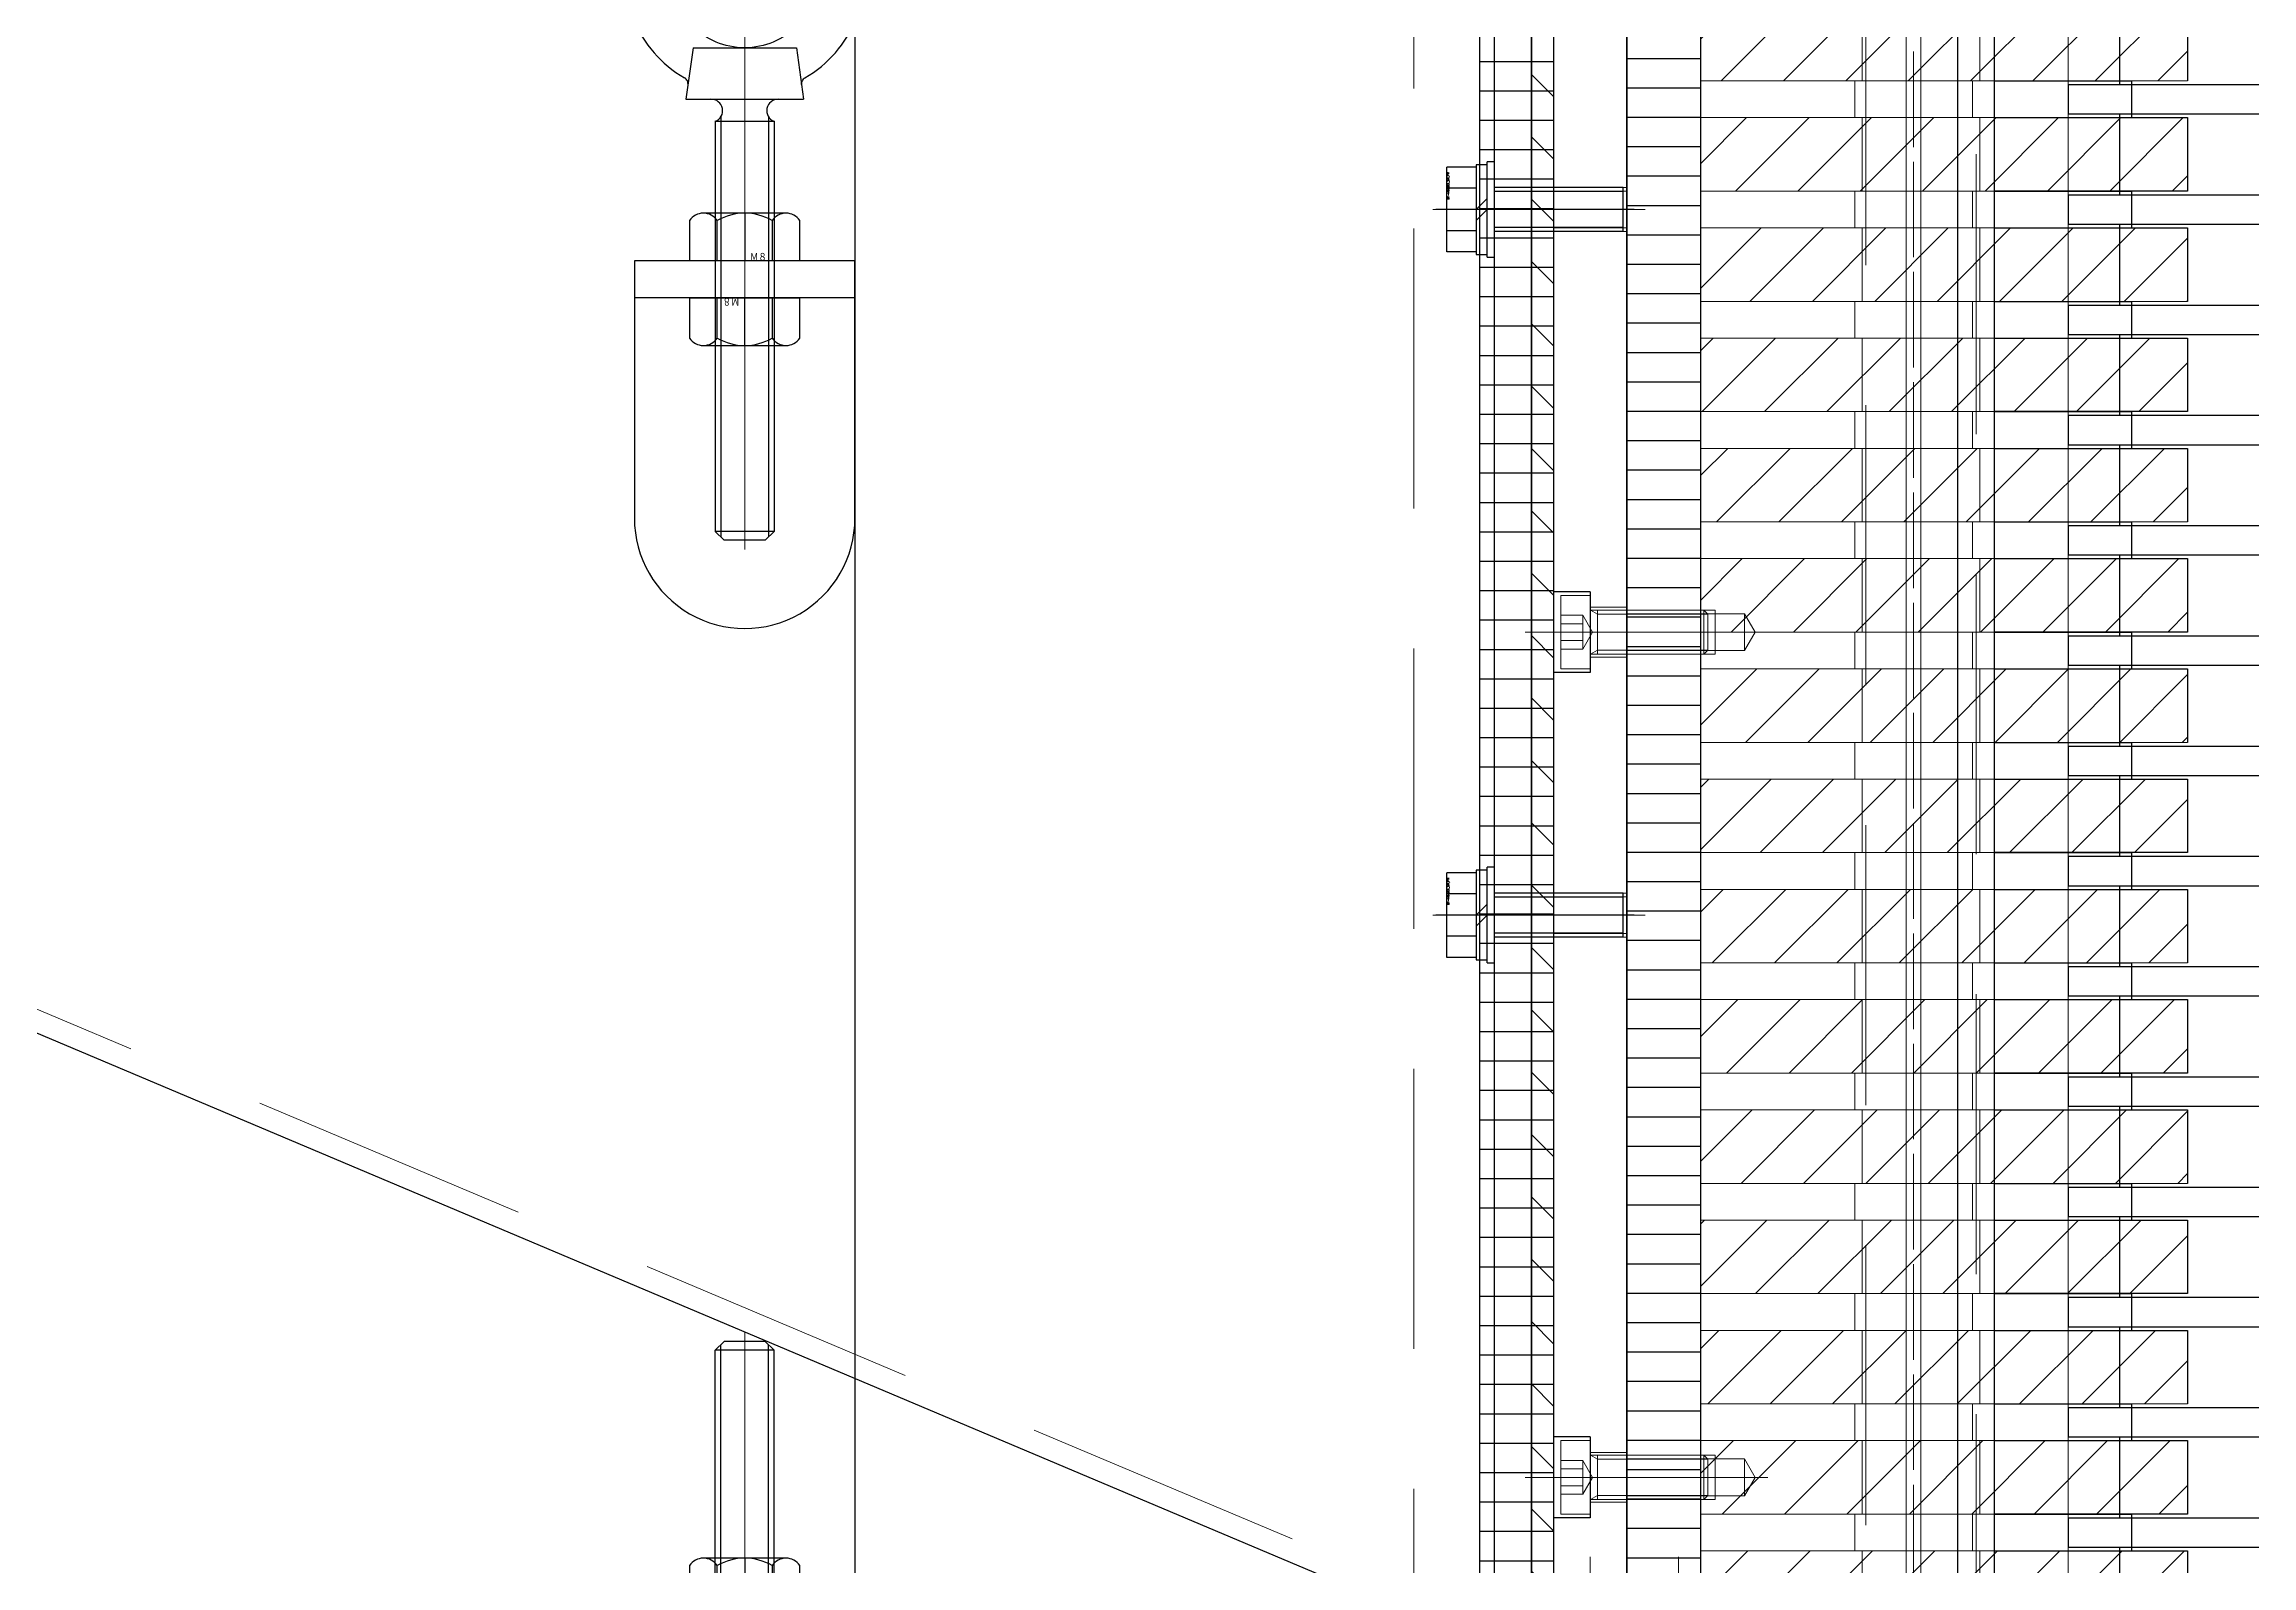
# Model space of a CAD drawing. Header units: millimetres. Extents: x -16130 to 36813, y -8099 to 27484.
# Drawn here: x 5232.9 to 5533.2, y 15682 to 15889 of the extents above; entities that cross this region are included whole.
import ezdxf
from ezdxf import colors
from ezdxf.entities.mleader import LeaderData, LeaderLine
from ezdxf.enums import TextEntityAlignment as Align
from ezdxf.math import Vec2, Vec3
from ezdxf.xclip import XClip

# ---------------------------------------------------------------- set-up
doc = ezdxf.new("R2010")
doc.units = ezdxf.units.MM
doc.header["$LTSCALE"] = 6
doc.header["$XCLIPFRAME"] = 0
for name, pattern in [('CENTER2', [28.575, 19.05, -3.175, 3.175, -3.175]), ('HIDDEN', [9.525, 6.35, -3.175]), ('PHANTOM2', [31.75, 15.875, -3.175, 3.175, -3.175, 3.175, -3.175])]:
    doc.linetypes.add(name, pattern=pattern)
for name, color, linetype, lineweight in [('04_HIDDEN', 2, 'HIDDEN', 13), ('05_CENTER', 4, 'CENTER2', 13), ('06_PHANTOM', 2, 'PHANTOM2', 13), ('08_DIM', 3, 'Continuous', 13)]:
    doc.layers.add(name, color=color, linetype=linetype, lineweight=lineweight)
doc.layers.add('10_DRAFT', color=8, linetype='Continuous', lineweight=0, plot=False)
doc.styles.add('KANJI0', font='txt.shx', dxfattribs={"width": 0.9, "height": 30, "bigfont": 'bigfont'})
doc.styles.add('KSS_TXT_L', font='txt.shx', dxfattribs={"height": 3, "bigfont": 'extfont2.shx'})
doc.styles.get("Standard").update_dxf_attribs({"font": 'txt.shx', "bigfont": 'extfont2.shx'})

# ---------------------------------------------------------------- blocks, each defined once
blk = doc.blocks.new('A$C28E10C10_1_1_1')
at = {"color": 0}
for p, q in [((-493, 2026), (-493, 2015)), ((-500, 2015), (500, 2015)), ((-500, 2015), (-500, 2011)), ((-500, 2011), (500, 2011)), ((-493, 2011), (-493, 2000)), ((-500, 2000), (500, 2000)), ((-500, 2000), (-500, 1996)), ((-500, 1996), (500, 1996)), ((-493, 1996), (-493, 1985)), ((-500, 1985), (500, 1985)), ((-500, 1985), (-500, 1981)), ((-500, 1981), (500, 1981)), ((-493, 1981), (-493, 1970)), ((-500, 1970), (500, 1970)), ((-500, 1970), (-500, 1966)), ((-500, 1966), (500, 1966)), ((-493, 1966), (-493, 1955)), ((-500, 1955), (500, 1955)), ((-500, 1955), (-500, 1951)), ((-500, 1951), (500, 1951)), ((-493, 1951), (-493, 1940)), ((-500, 1940), (500, 1940)), ((-500, 1940), (-500, 1936)), ((-500, 1936), (500, 1936)), ((-493, 1936), (-493, 1925)), ((-500, 1925), (500, 1925)), ((-500, 1925), (-500, 1921)), ((-500, 1921), (500, 1921)), ((-493, 1921), (-493, 1910)), ((-500, 1910), (500, 1910)), ((-500, 1910), (-500, 1906)), ((-500, 1906), (500, 1906)), ((-493, 1906), (-493, 1895)), ((-500, 1895), (500, 1895)), ((-500, 1895), (-500, 1891)), ((-500, 1891), (500, 1891)), ((-493, 1891), (-493, 1880)), ((-500, 1880), (500, 1880)), ((-500, 1880), (-500, 1876)), ((-500, 1876), (500, 1876)), ((-493, 1876), (-493, 1865)), ((-500, 1865), (500, 1865)), ((-500, 1865), (-500, 1861)), ((-500, 1861), (500, 1861)), ((-493, 1861), (-493, 1850)), ((-500, 1850), (500, 1850)), ((-500, 1850), (-500, 1846)), ((-500, 1846), (500, 1846)), ((-493, 1846), (-493, 1835)), ((-500, 1835), (500, 1835)), ((-500, 1835), (-500, 1831)), ((-500, 1831), (500, 1831)), ((-493, 1831), (-493, 1820)), ((-500, 1820), (500, 1820)), ((-500, 1820), (-500, 1816)), ((-500, 1816), (500, 1816)), ((-493, 1816), (-493, 1805))]:
    blk.add_line(p, q, dxfattribs=at)
blk = doc.blocks.new('A$C5D937532_1_1')
at = {"color": 0}
blk.add_lwpolyline([(-43, -405), (7, -405), (7, 0), (-43, 0)], close=True, dxfattribs=at)
at = {"layer": '04_HIDDEN'}
for p, q in [((-43, -257), (-31, -257)), ((-43, -257.5), (-27, -257.5)), ((-31, -257), (-31, -263)), ((-27, -257.5), (-25.56, -260)), ((-27, -257.5), (-27, -262.5)), ((-25.56, -260), (-27, -262.5)), ((-43, -262.5), (-27, -262.5)), ((-43, -263), (-31, -263)), ((-43, -372), (-31, -372)), ((-31, -372), (-31, -378)), ((-43, -372.5), (-27, -372.5)), ((-27, -372.5), (-25.56, -375)), ((-27, -372.5), (-27, -377.5)), ((-25.56, -375), (-27, -377.5)), ((-43, -377.5), (-27, -377.5)), ((-43, -378), (-31, -378))]:
    blk.add_line(p, q, dxfattribs=at)
at = {"layer": '05_CENTER'}
for p, q in [((-45.19, -260), (-23.82, -260)), ((-45.19, -375), (-23.82, -375)), ((-36, -407.19), (-36, -385.82)), ((-3, -407.19), (-3, -385.82))]:
    blk.add_line(p, q, dxfattribs=at)
blk = doc.blocks.new('A$C42137086_1_1')
at = {"color": 0}
for p, q in [((0, -254.5), (-5, -254.5)), ((0, -254.5), (0, -265.5)), ((0, -265.5), (-5, -265.5)), ((0, -369.5), (-5, -369.5)), ((0, -369.5), (0, -380.5)), ((0, -380.5), (-5, -380.5))]:
    blk.add_line(p, q, dxfattribs=at)
blk.add_lwpolyline([(-5, -405), (5, -405), (5, 0), (-5, 0)], close=True, dxfattribs=at)
at = {"layer": '04_HIDDEN', "color": 9}
for p, q in [((-5, -199.5), (5, -199.5)), ((-5, -200), (5, -200)), ((-5, -205), (5, -205)), ((-5, -205.5), (5, -205.5)), ((-5, -295.5), (5, -295.5)), ((-5, -296), (5, -296)), ((-5, -301), (5, -301)), ((-5, -301.5), (5, -301.5))]:
    blk.add_line(p, q, dxfattribs=at)
at = {"layer": '04_HIDDEN'}
for p, q in [((5, -256.6), (0, -256.6)), ((5, -263.4), (0, -263.4)), ((5, -371.6), (0, -371.6)), ((5, -378.4), (0, -378.4))]:
    blk.add_line(p, q, dxfattribs=at)
at = {"layer": '05_CENTER', "color": 9}
for p, q in [((-7.5, -202.5), (7.5, -202.5)), ((-7.5, -298.5), (7.5, -298.5))]:
    blk.add_line(p, q, dxfattribs=at)
at = {"layer": '05_CENTER'}
for p, q in [((-8.86, -260), (8.86, -260)), ((-8.86, -375), (8.86, -375)), ((0, -407.19), (0, -385.82))]:
    blk.add_line(p, q, dxfattribs=at)
blk = doc.blocks.new('A$C63852907_1_1_1')
at = {"color": 0}
blk.add_lwpolyline([(-7, -405), (7, -405), (7.5, -404.5), (7.5, -0.5), (7, 0), (-7, 0), (-7.5, -0.5), (-7.5, -404.5)], close=True, dxfattribs=at)
at = {"layer": '05_CENTER'}
blk.add_line((0, 12.86), (0, -417.86), dxfattribs=at)
blk = doc.blocks.new('CBS6-16b_1_1_1')
at = {"color": 0}
for p, q in [((-4, 5), (-4, -5)), ((0, 5), (-4, 5)), ((0, 5), (0, -5)), ((0, 3), (15.46, 3)), ((0.06, 3), (1, 2.46)), ((1, 3), (1, -3)), ((1, 2.46), (16, 2.46)), ((15.46, 3), (15.46, -3)), ((15.46, 3), (16, 2.46)), ((16, 2.46), (16, -2.46)), ((0, -3), (15.46, -3)), ((0.06, -3), (1, -2.46)), ((1, -2.46), (16, -2.46)), ((15.46, -3), (16, -2.46)), ((0, -5), (-4, -5))]:
    blk.add_line(p, q, dxfattribs=at)
at = {"layer": '04_HIDDEN', "color": 0}
for p, q in [((-1, 2.31), (-4, 2.31)), ((-4, 1.15), (-1, 1.15)), ((-1, 2.31), (0.33, 0)), ((-1, 2.31), (-1, -2.31)), ((-4, -1.15), (-1, -1.15)), ((-4, -2.31), (-1, -2.31)), ((0.33, 0), (-1, -2.31))]:
    blk.add_line(p, q, dxfattribs=at)
at = {"layer": '05_CENTER', "color": 0}
blk.add_line((-4.82, 0), (16.83, 0), dxfattribs=at)
blk = doc.blocks.new('A$C0825307D_1_1')
for name, p in [('A$C42137086_1_1', (5, 202.5)), ('A$C5D937532_1_1', (53, 202.5))]:
    blk.add_blockref(name, p)
at = {"layer": '04_HIDDEN'}
blk.add_blockref('A$C63852907_1_1_1', (50, 202.5), dxfattribs=at)
at = {"layer": '04_HIDDEN', "color": 4}
for p in [(5, -57.5), (5, -172.5)]:
    blk.add_blockref('CBS6-16b_1_1_1', p, dxfattribs=at)
blk = doc.blocks.new('A$C43D50A63_1_1')
h = blk.add_hatch()
h.set_pattern_fill('_USER', color=3, scale=6, angle=45, pattern_type=0)
h.set_pattern_definition([(45, (-8147.3205, -26429.961), (-4.2426407, 4.2426407), [])])
h.paths.add_polyline_path([(-8, 10), (-29, 10), (-29, 0), (-8, 0)])
h.paths.add_polyline_path([(-1, 10), (-8, 10), (-8, 0), (-1, 0)])
h.paths.add_polyline_path([(0, 10), (-1, 10), (-1, 0), (0, 0)])
h.paths.add_polyline_path([(8, 10), (0, 10), (0, 0), (8, 0)])
h.paths.add_polyline_path([(21, 10), (8, 10), (8, 0), (21, 0)])
h.paths.add_polyline_path([(29.23, 10), (21, 10), (21, 0), (29.23, 0)])
h.paths.add_polyline_path([(37.26, 10), (29.23, 10), (29.23, 0), (37.26, 0)])
at = {"color": 0}
blk.add_line((21, 10), (21, 0), dxfattribs=at)
blk.add_lwpolyline([(-29, 10), (37.26, 10), (37.26, 0), (-29, 0)], close=True, dxfattribs=at)
at = {"layer": '04_HIDDEN'}
for p, q in [((-7, 10), (-7, 0)), ((9, 10), (9, 0))]:
    blk.add_line(p, q, dxfattribs=at)
at = {"layer": '04_HIDDEN', "color": 9}
for p, q in [((-1, 10), (-1, 0)), ((28, 10), (28, 0))]:
    blk.add_line(p, q, dxfattribs=at)
at = {"layer": '05_CENTER'}
blk.add_line((1, 15.5), (1, -5.5), dxfattribs=at)
blk = doc.blocks.new('A$C4F4128C7_1_1')
at = {"color": 0}
blk.add_line((21, 5), (21, 0), dxfattribs=at)
blk.add_lwpolyline([(-29, 5), (29.63, 5), (29.63, 0), (-29, 0)], close=True, dxfattribs=at)
at = {"layer": '04_HIDDEN'}
for p, q in [((-8, 5), (-8, 0)), ((8, 5), (8, 0))]:
    blk.add_line(p, q, dxfattribs=at)
at = {"layer": '04_HIDDEN', "color": 9}
blk.add_line((-1, 5), (-1, 0), dxfattribs=at)
at = {"layer": '05_CENTER'}
blk.add_line((0, 9), (0, -4), dxfattribs=at)
blk = doc.blocks.new('A$C574158FF_1_1_1')
h = blk.add_hatch()
h.set_pattern_fill('_USER', color=3, scale=4, pattern_type=0)
h.set_pattern_definition([(0, (112.774, 139.052), (0, 4), [])])
h.paths.add_polyline_path([(10, 0), (0, 0), (0, -405), (10, -405)])
at = {"color": 3}
blk.add_lwpolyline([(10, 0), (0, 0), (0, -405), (10, -405)], close=True, dxfattribs=at)
blk = doc.blocks.new('A$C2D3A72E1_1_1')
for p, q in [((76.26, 27.5), (76.26, 17.5)), ((50, 17.5), (68.63, 17.5)), ((68.63, 17.5), (68.63, 12.5)), ((50, 12.5), (76.26, 12.5)), ((76.26, 12.5), (76.26, 2.5)), ((50, 2.5), (68.63, 2.5)), ((76.26, 2.5), (50, 2.5)), ((68.63, 2.5), (68.63, -2.5)), ((50, -2.5), (76.26, -2.5)), ((76.26, -2.5), (76.26, -12.5)), ((50, -12.5), (68.63, -12.5)), ((68.63, -12.5), (68.63, -17.5)), ((50, -17.5), (76.26, -17.5)), ((76.26, -17.5), (76.26, -27.5)), ((50, -27.5), (68.63, -27.5)), ((76.26, -27.5), (50, -27.5)), ((68.63, -27.5), (68.63, -32.5)), ((50, -32.5), (76.26, -32.5)), ((76.26, -32.5), (76.26, -42.5)), ((50, -42.5), (68.63, -42.5)), ((68.63, -42.5), (68.63, -47.5)), ((50, -47.5), (76.26, -47.5)), ((76.26, -47.5), (76.26, -57.5)), ((50, -57.5), (68.63, -57.5)), ((76.26, -57.5), (50, -57.5)), ((68.63, -57.5), (68.63, -62.5)), ((50, -62.5), (76.26, -62.5)), ((76.26, -62.5), (76.26, -72.5)), ((50, -72.5), (68.63, -72.5)), ((68.63, -72.5), (68.63, -77.5)), ((50, -77.5), (76.26, -77.5)), ((76.26, -77.5), (76.26, -87.5)), ((50, -87.5), (68.63, -87.5)), ((76.26, -87.5), (50, -87.5)), ((68.63, -87.5), (68.63, -92.5)), ((50, -92.5), (76.26, -92.5)), ((76.26, -92.5), (76.26, -102.5)), ((50, -102.5), (68.63, -102.5)), ((68.63, -102.5), (68.63, -107.5)), ((50, -107.5), (76.26, -107.5)), ((76.26, -107.5), (76.26, -117.5)), ((50, -117.5), (68.63, -117.5)), ((76.26, -117.5), (50, -117.5)), ((68.63, -117.5), (68.63, -122.5)), ((50, -122.5), (76.26, -122.5)), ((76.26, -122.5), (76.26, -132.5)), ((50, -132.5), (68.63, -132.5)), ((68.63, -132.5), (68.63, -137.5)), ((50, -137.5), (76.26, -137.5)), ((76.26, -137.5), (76.26, -147.5)), ((50, -147.5), (68.63, -147.5)), ((76.26, -147.5), (50, -147.5)), ((68.63, -147.5), (68.63, -152.5)), ((50, -152.5), (76.26, -152.5)), ((76.26, -152.5), (76.26, -162.5)), ((50, -162.5), (68.63, -162.5)), ((68.63, -162.5), (68.63, -167.5)), ((50, -167.5), (76.26, -167.5)), ((76.26, -167.5), (76.26, -177.5)), ((50, -177.5), (68.63, -177.5)), ((76.26, -177.5), (50, -177.5)), ((68.63, -177.5), (68.63, -182.5)), ((50, -182.5), (76.26, -182.5)), ((76.26, -182.5), (76.26, -192.5))]:
    blk.add_line(p, q)
at = {"xscale": -1}
blk.add_blockref('A$C574158FF_1_1_1', (10, 202.5), dxfattribs=at)
at = {"layer": '04_HIDDEN'}
for name, p in [('A$C43D50A63_1_1', (39, 17.5)), ('A$C4F4128C7_1_1', (39, 12.5)), ('A$C43D50A63_1_1', (39, 2.5)), ('A$C4F4128C7_1_1', (39, -2.5)), ('A$C43D50A63_1_1', (39, -12.5)), ('A$C4F4128C7_1_1', (39, -17.5)), ('A$C43D50A63_1_1', (39, -27.5)), ('A$C4F4128C7_1_1', (39, -32.5)), ('A$C43D50A63_1_1', (39, -42.5)), ('A$C4F4128C7_1_1', (39, -47.5)), ('A$C43D50A63_1_1', (39, -57.5)), ('A$C4F4128C7_1_1', (39, -62.5)), ('A$C43D50A63_1_1', (39, -72.5)), ('A$C4F4128C7_1_1', (39, -77.5)), ('A$C43D50A63_1_1', (39, -87.5)), ('A$C4F4128C7_1_1', (39, -92.5)), ('A$C43D50A63_1_1', (39, -102.5)), ('A$C4F4128C7_1_1', (39, -107.5)), ('A$C43D50A63_1_1', (39, -117.5)), ('A$C4F4128C7_1_1', (39, -122.5)), ('A$C43D50A63_1_1', (39, -132.5)), ('A$C4F4128C7_1_1', (39, -137.5)), ('A$C43D50A63_1_1', (39, -147.5)), ('A$C4F4128C7_1_1', (39, -152.5)), ('A$C43D50A63_1_1', (39, -162.5)), ('A$C4F4128C7_1_1', (39, -167.5)), ('A$C43D50A63_1_1', (39, -177.5)), ('A$C4F4128C7_1_1', (39, -182.5)), ('A$C43D50A63_1_1', (39, -192.5))]:
    blk.add_blockref(name, p, dxfattribs=at)
blk = doc.blocks.new('A$C7E6C0F0D_1_1')
for name, p in [('A$C0825307D_1_1', (0, 0)), ('A$C2D3A72E1_1_1', (10, 0))]:
    blk.add_blockref(name, p)
blk = doc.blocks.new('A$C30B32F76_1_1')
at = {"color": 0}
blk.add_line((-15, -12), (-45, -12), dxfattribs=at)
blk.add_lwpolyline([(-15, -7), (-45, -7), (-45, -42, 1.000008), (-15, -42)], format="xyb", close=True, dxfattribs=at)
at = {"layer": '05_CENTER'}
blk.add_line((-30, -2), (-30, -17), dxfattribs=at)
blk = doc.blocks.new('A$C63605BD2_1_1_1')
at = {"color": 0}
blk.add_line((-490, 9), (-6.17, -195.26), dxfattribs=at)
blk.add_lwpolyline([(0, -206.5), (-5, -206.5), (-5, 206.5), (0, 206.5)], close=True, dxfattribs=at)
at = {"layer": '04_HIDDEN'}
blk.add_line((-488.83, 11.76), (-5, -192.5), dxfattribs=at)
at = {"layer": '05_CENTER'}
for p, q in [((-13.38, 0), (8.47, 0)), ((-13.38, -96), (8.47, -96))]:
    blk.add_line(p, q, dxfattribs=at)
at = {"color": 0}
blk.add_blockref('A$C30B32F76_1_1', (-77, 0), dxfattribs=at)
blk = doc.blocks.new('A$C3DDA7359_1_1')
at = {"color": 0}
for p, q in [((-5.77, 2.5), (-5.77, 6.5)), ((-5.77, 6.5), (5.77, 6.5)), ((-2.89, 2.5), (-2.89, 6.5)), ((2.89, 2.5), (2.89, 6.5)), ((5.77, 2.5), (5.77, 6.5)), ((-6.5, 1), (6.5, 1)), ((-6.5, 1), (-6.5, 0)), ((-6.1, 2.5), (-6.1, 1)), ((6.1, 2.5), (-6.1, 2.5)), ((0, 1), (-1.5, 2.5)), ((0, 2.5), (1.5, 1)), ((6.1, 1), (6.1, 2.5)), ((6.5, 0), (6.5, 1)), ((-6.5, 0), (6.5, 0))]:
    blk.add_line(p, q, dxfattribs=at)
at = {"color": 0, "linetype": 'CENTER2'}
blk.add_line((0, -19), (0, 8), dxfattribs=at)
at = {"color": 0, "linetype": 'HIDDEN'}
for p, q in [((-3, -17.5), (-3, 0)), ((-2.46, -17.5), (-2.46, 0)), ((2.46, -17.5), (2.46, 0)), ((3, -17.5), (3, 0)), ((-3, -17.5), (3, -17.5))]:
    blk.add_line(p, q, dxfattribs=at)
at = {"layer": '10_DRAFT', "style": 'KSS_TXT_L'}
blk.add_text('BT-M6x20L,SW,PW', height=0.3, dxfattribs=at).set_placement((1.37, 6.16))
blk = doc.blocks.new('A$C024E6B9C_1_1')
h = blk.add_hatch()
h.set_pattern_fill('_USER', color=3, scale=6, angle=135, pattern_type=0)
h.set_pattern_definition([(135, (-9703.3895, -25683.6584), (-4.2426407, -4.2426407), [])])
h.paths.add_polyline_path([(3, 206.5), (0, 206.5), (0, 192.5), (3, 192.5)])
h.paths.add_polyline_path([(3, 192.5), (0, 192.5), (0, 192), (3, 192)])
h.paths.add_polyline_path([(0, -206.5), (3, -206.5), (3, 192), (0, 192)])
at = {"color": 0}
blk.add_lwpolyline([(3, -206.5), (0, -206.5), (0, 206.5), (3, 206.5)], close=True, dxfattribs=at)
at = {"layer": '05_CENTER'}
for p, q in [((-6.12, 0), (9.06, 0)), ((-6.12, -96), (9.06, -96))]:
    blk.add_line(p, q, dxfattribs=at)
blk = doc.blocks.new('A$C5957702E_1_1')
blk.add_blockref('A$C63605BD2_1_1_1', (-3, -192))
at = {"color": 3}
blk.add_blockref('A$C024E6B9C_1_1', (-3, -192), dxfattribs=at)
at = {"rotation": 90}
for p in [(-8, -192), (-8, -288)]:
    blk.add_blockref('A$C3DDA7359_1_1', p, dxfattribs=at)
blk = doc.blocks.new('A$C21800152_1_1')
for points in [[(-45, -2292), (-45, -2320), (-47, -2322), (-135, -2322), (-135, 43), (-30, 43)], [(15, -107), (15, -2129)]]:
    blk.add_lwpolyline(points)
at = {"layer": '04_HIDDEN'}
blk.add_lwpolyline([(-61, -2229), (-70, -2229), (-70, -76), (-61, -76)], close=True, dxfattribs=at)
blk = doc.blocks.new('A$C495357C8_1_1')
h = blk.add_hatch()
h.set_pattern_fill('_USER', color=3, scale=4, pattern_type=0)
h.set_pattern_definition([(0, (-21691.6393, -19941.3557), (0, 4), [])])
h.paths.add_polyline_path([(-10, -425), (0, -425), (0, 0), (-10, 0)])
at = {"color": 3}
blk.add_lwpolyline([(0, 0), (-10, 0), (-10, -425), (0, -425)], close=True, dxfattribs=at)
blk = doc.blocks.new('A$C62F33C97_1_1')
at = {"xscale": -1}
for name, p in [('A$C21800152_1_1', (-80, 89.5)), ('A$C495357C8_1_1', (-10, 0))]:
    blk.add_blockref(name, p, dxfattribs=at)
blk = doc.blocks.new('A$C402D1A1D_1_1')
at = {"color": 0}
for p, q in [((-7.03, -10), (-8, -17)), ((-7.03, -10), (7.03, -10)), ((7.03, -10), (8, -17)), ((-8, -17), (8, -17)), ((-4, -20), (4, -20)), ((-4, -20), (-4, -75.8)), ((-3.25, -19.37), (-3.25, -76.55)), ((3.25, -19.37), (3.25, -76.55)), ((4, -20), (4, -75.8)), ((4, -75.8), (-4, -75.8)), ((-4, -75.8), (-2.8, -77)), ((2.8, -77), (-2.8, -77)), ((4, -75.8), (2.8, -77))]:
    blk.add_line(p, q, dxfattribs=at)
blk.add_circle((0, 0), 10, dxfattribs=at)
for centre, radius, start, end in [((0, 0), 16.3, 300.1827, 239.8173), ((-8.7, -14.95), 1, 352.0928, 59.8173), ((8.7, -14.95), 1, 120.1827, 187.9072), ((-4.55, -18.55), 1.55, 290.7723, 91.8476), ((4.55, -18.55), 1.55, 88.1524, 249.2277)]:
    blk.add_arc(centre, radius, start, end, dxfattribs=at)
at = {"layer": '05_CENTER', "color": 0}
for p, q in [((0, 18.59), (0, -78.27)), ((-18.59, 0), (18.59, 0))]:
    blk.add_line(p, q, dxfattribs=at)
blk = doc.blocks.new('M8Nu_1_1_1_1')
at = {"color": 0}
for p, q in [((5.62, 6.5), (-5.62, 6.5)), ((5.62, 6.5), (-5.62, 6.5)), ((-7.5, 5.5), (-7.5, 0)), ((-7.5, 5.5), (-7.5, 0)), ((-3.75, 0), (-3.75, 5.5)), ((-3.75, 0), (-3.75, 5.5)), ((3.75, 5.5), (3.75, 0)), ((3.75, 5.5), (3.75, 0)), ((7.5, 0), (7.5, 5.5)), ((7.5, 0), (7.5, 5.5)), ((7.5, 0), (-7.5, 0))]:
    blk.add_line(p, q, dxfattribs=at)
at = {"color": 0, "linetype": 'CENTER2'}
blk.add_line((0, 6.5), (0, 0), dxfattribs=at)
at = {"color": 0}
for centre, radius, start, end in [((-5.62, 4.25), 2.25, 33.626, 146.374), ((-5.62, 4.25), 2.25, 33.626, 146.374), ((0, -1), 7.5, 60, 120), ((5.62, 4.25), 2.25, 33.626, 146.374)]:
    blk.add_arc(centre, radius, start, end, dxfattribs=at)
at = {"layer": '10_DRAFT', "style": 'KANJI0', "width": 0.82}
blk.add_text('Ｍ８', height=1, dxfattribs=at).set_placement((0.71, -0.03))
blk = doc.blocks.new('AWS16-100g_1_1')
at = {"color": 0}
for p, q in [((-129.85, 1.93), (-129.48, 7.07)), ((-128.48, -7.07), (-127.48, 6.93)), ((-126.49, -7.21), (-125.48, 6.93)), ((-124.49, -7.21), (-123.48, 6.93)), ((-18.52, -6.93), (-17.52, 7.07)), ((-16.52, -6.93), (-15.52, 7.07)), ((-14.52, -6.93), (-13.52, 7.03)), ((-143, 1), (-130.84, 1)), ((1, 1), (-11.16, 1)), ((-143, -1), (-130.84, -1)), ((-12.52, -7.07), (-12.15, -1.93)), ((1, -1), (-11.16, -1))]:
    blk.add_line(p, q, dxfattribs=at)
for centre, radius, start, end in [((-128.48, 7), 1, 355.9144, 175.9144), ((-126.48, 7), 1, 355.9144, 180), ((-124.48, 7), 1, 355.9144, 180), ((-16.52, 7), 1, 4.0856, 184.0856), ((-14.52, 7), 1, 4.0856, 184.0856), ((-143, 0), 1, 94.0856, 274.0856), ((-130.84, 2), 1, 270, 355.9144), ((-130.84, 2), 3, 270, 355.9144), ((-11.16, -2), 3, 90, 175.9144), ((1, 0), 1, 274.0856, 94.0856), ((-11.16, -2), 1, 90, 175.9144), ((-127.48, -7), 1, 184.0856, 4.0856), ((-125.48, -7), 1, 184.0856, 4.0856), ((-17.52, -7), 1, 175.9144, 355.9144), ((-15.52, -7), 1, 175.9144, 355.9144), ((-13.52, -7), 1, 175.9144, 355.9144)]:
    blk.add_arc(centre, radius, start, end, dxfattribs=at)
at = {"color": 0, "extrusion": (0, 0, -1)}
blk.add_ellipse((-132.5, 0), major_axis=(0, 1), ratio=0.5, start_param=3.141593, end_param=9.424778, dxfattribs=at)
blk.add_ellipse((-9.5, 0), major_axis=(0, 1), ratio=0.5, dxfattribs=at)
at = {"layer": '04_HIDDEN', "color": 0}
for centre, start, end in [((-128.48, 7), 175.9144, 355.9144), ((-126.48, 7), 175.9144, 0), ((-14.52, 7), 184.0856, 4.0856), ((-143, 0), 274.0856, 94.0856), ((1, 0), 94.0856, 274.0856), ((-127.48, -7), 4.0856, 184.0856), ((-15.52, -7), 355.9144, 175.9144), ((-13.52, -7), 355.9144, 175.9144)]:
    blk.add_arc(centre, 1, start, end, dxfattribs=at)
at = {"layer": '05_CENTER', "color": 0}
for p, q in [((-12.52, 7), (-130.48, 7)), ((-136, -3.54), (-136, 3.54)), ((-6, 3.54), (-6, -3.54)), ((3.75, 0), (-145.75, 0)), ((-11.83, -7), (-130, -7))]:
    blk.add_line(p, q, dxfattribs=at)
at = {"layer": '06_PHANTOM', "color": 0}
for p, q in [((-14.52, 8), (-126.48, 8)), ((-14.52, 6), (-126.48, 6)), ((-15.52, -6), (-127.48, -6)), ((-15.52, -8), (-127.48, -8))]:
    blk.add_line(p, q, dxfattribs=at)
blk = doc.blocks.new('A$C0B482DEA_1_1')
at = {"color": 4, "xscale": -1, "rotation": 180}
blk.add_blockref('A$C402D1A1D_1_1', (0, -41), dxfattribs=at)
for p in [(0, 0), (0, -242)]:
    blk.add_blockref('M8Nu_1_1_1_1', p)
at = {"color": 4, "rotation": 90}
blk.add_blockref('AWS16-100g_1_1', (0, -51.02), dxfattribs=at)
at = {"color": 4}
blk.add_blockref('A$C402D1A1D_1_1', (0, -203), dxfattribs=at)
at = {"rotation": 180}
blk.add_blockref('M8Nu_1_1_1_1', (0, -247), dxfattribs=at)
blk = doc.blocks.new('A$C427433EE_1_1')
for name, p in [('A$C62F33C97_1_1', (1220, 2274.5)), ('A$C0B482DEA_1_1', (1110, 2297)), ('A$C7E6C0F0D_1_1', (1220, 2062)), ('A$C5957702E_1_1', (1220, 2254)), ('A$C0B482DEA_1_1', (1110, 1872))]:
    blk.add_blockref(name, p)
blk = doc.blocks.new('AM_BALLOON1')
at = {"transparency": 16777216}
blk.add_circle((0, 0), 5, dxfattribs=at)
blk.add_attdef('B_NUMBER', text='', height=3, dxfattribs=at).set_placement((0, 0), align=Align.MIDDLE_CENTER)
blk = doc.blocks.new('_OPEN')
at = {"color": 0, "linetype": 'ByBlock'}
for p, q in [((-1, 0.167), (0, 0)), ((0, 0), (-1, -0.167)), ((0, 0), (-1, 0))]:
    blk.add_line(p, q, dxfattribs=at)

msp = doc.modelspace()

# ---------------------------------------------------------------- block references
ref = msp.add_blockref('A$C427433EE_1_1', (4218.16947, 13804.53494))
XClip(ref).set_block_clipping_path([(1338.9772045172, -50.2983481303), (1338.9772045172, 2535.3979858292), (617.7986300872, 2515.1750731432), (617.7986300872, -50.2983481303)])
msp.add_blockref('A$C28E10C10_1_1_1', (6008.17085, 13868.53494))

# ---------------------------------------------------------------- leaders
at = {"layer": '08_DIM'}
ml = msp.add_multileader_block('Standard', dxfattribs=at)
ml.set_content('AM_BALLOON1', color=256, scale=8)
ml.set_attribute('B_NUMBER', 'W', width=0)
ml.set_leader_properties(color=256, linetype='ByLayer', lineweight=-1)
ml.set_arrow_properties(name='OPEN')
ml.build(insert=Vec2(0, 0))
ml.multileader.update_dxf_attribs({"leader_type": 0, "has_dogleg": 0, "text_right_attachment_type": 6, "dogleg_length": 0, "arrow_head_size": 16, "scale": 4, "block_connection_type": 1})
ctx = ml.context
ctx.base_point, ctx.scale, ctx.char_height, ctx.arrow_head_size, ctx.landing_gap_size, ctx.plane_origin = Vec3(13778.40481, 16629.64663), 4, 32, 16, 16, Vec3(13778.40481, 16629.64663)
ctx.right_attachment, ctx.attachment_type = 6, 1
notes = []
notes.append((ctx, [(0, (0, 0, 0), (0, 0), (1, 0), 1, [])]))
ctx.block.insert = Vec3(13778.40481, 16629.64663)
ml = msp.add_multileader_block('Standard', dxfattribs=at)
ml.set_content('AM_BALLOON1', color=256, scale=8)
ml.set_attribute('B_NUMBER', 'AO', width=0)
ml.set_leader_properties(color=256, linetype='ByLayer', lineweight=-1)
ml.set_arrow_properties(name='OPEN')
ml.build(insert=Vec2(0, 0))
ml.multileader.update_dxf_attribs({"leader_type": 0, "has_dogleg": 0, "text_right_attachment_type": 6, "dogleg_length": 0, "arrow_head_size": 16, "scale": 4, "block_connection_type": 1})
ctx = ml.context
ctx.base_point, ctx.scale, ctx.char_height, ctx.arrow_head_size, ctx.landing_gap_size, ctx.plane_origin = Vec3(6830.23124, 16624.46097), 4, 32, 16, 16, Vec3(6830.23124, 16624.46097)
ctx.right_attachment, ctx.attachment_type = 6, 1
notes.append((ctx, [(0, (0, 0, 0), (0, 0), (1, 0), 1, [])]))
ctx.block.insert = Vec3(6830.23124, 16624.46097)
ml = msp.add_multileader_block('Standard', dxfattribs=at)
ml.set_content('AM_BALLOON1', color=256, scale=8)
ml.set_attribute('B_NUMBER', 'V', width=0)
ml.set_leader_properties(color=256, linetype='ByLayer', lineweight=-1)
ml.set_arrow_properties(name='OPEN')
ml.build(insert=Vec2(0, 0))
ml.multileader.update_dxf_attribs({"leader_type": 0, "has_dogleg": 0, "text_right_attachment_type": 6, "dogleg_length": 0, "arrow_head_size": 16, "scale": 4, "block_connection_type": 1})
ctx = ml.context
ctx.base_point, ctx.scale, ctx.char_height, ctx.arrow_head_size, ctx.landing_gap_size, ctx.plane_origin = Vec3(15125.00199, 16612.85008), 4, 32, 16, 16, Vec3(15159.27631, 16609.77428)
ctx.right_attachment, ctx.attachment_type = 6, 1
notes.append((ctx, [(0, (0, 0, 0), (0, 0), (1, 0), 1, [])]))
ctx.block.insert = Vec3(15125.00199, 16612.85008)
ml = msp.add_multileader_block('Standard', dxfattribs=at)
ml.set_content('AM_BALLOON1', color=256, scale=8)
ml.set_attribute('B_NUMBER', '47', width=0)
ml.set_leader_properties(color=256, linetype='ByLayer', lineweight=-1)
ml.set_arrow_properties(name='OPEN')
ml.build(insert=Vec2(0, 0))
ml.multileader.update_dxf_attribs({"leader_type": 0, "has_dogleg": 0, "text_right_attachment_type": 6, "dogleg_length": 0, "arrow_head_size": 16, "scale": 8, "block_connection_type": 1})
ctx = ml.context
ctx.base_point, ctx.scale, ctx.char_height, ctx.arrow_head_size, ctx.landing_gap_size, ctx.plane_origin = Vec3(12114.5235, 16603.82484), 8, 32, 16, 16, Vec3(12114.5235, 16603.82484)
ctx.right_attachment, ctx.attachment_type = 6, 1
notes.append((ctx, [(0, (0, 0, 0), (0, 0), (1, 0), 1, [])]))
ctx.block.insert = Vec3(12114.5235, 16603.82484)
ml = msp.add_multileader_block('Standard', dxfattribs=at)
ml.set_content('AM_BALLOON1', color=256, scale=8)
ml.set_attribute('B_NUMBER', 'O', width=0)
ml.set_leader_properties(color=256, linetype='ByLayer', lineweight=-1)
ml.set_arrow_properties(name='OPEN')
ml.build(insert=Vec2(0, 0))
ml.multileader.update_dxf_attribs({"leader_type": 0, "has_dogleg": 0, "text_right_attachment_type": 6, "dogleg_length": 0, "arrow_head_size": 16, "scale": 4, "block_connection_type": 1})
ctx = ml.context
ctx.base_point, ctx.scale, ctx.char_height, ctx.arrow_head_size, ctx.landing_gap_size, ctx.plane_origin = Vec3(8867.4584, 16552.9213), 4, 32, 16, 16, Vec3(8915.63385, 16552.9213)
ctx.right_attachment, ctx.attachment_type = 6, 1
notes.append((ctx, [(0, (0, 0, 0), (0, 0), (1, 0), 1, [])]))
ctx.block.insert = Vec3(8867.4584, 16552.9213)
for ctx, leaders in notes:
    for number, flags, end, landing, length, lines in leaders:
        leader = LeaderData()
        leader.index, (leader.has_last_leader_line, leader.has_dogleg_vector, leader.attachment_direction) = number, flags
        leader.last_leader_point, leader.dogleg_vector, leader.dogleg_length = Vec3(end), Vec3(landing), length
        for number, points, colour, breaks in lines:
            line = LeaderLine()
            line.index, line.vertices, line.color, line.breaks = number, Vec3.list(points), colors.encode_raw_color(colour), breaks
            leader.lines.append(line)
        ctx.leaders.append(leader)

doc.saveas('drawing.dxf')
